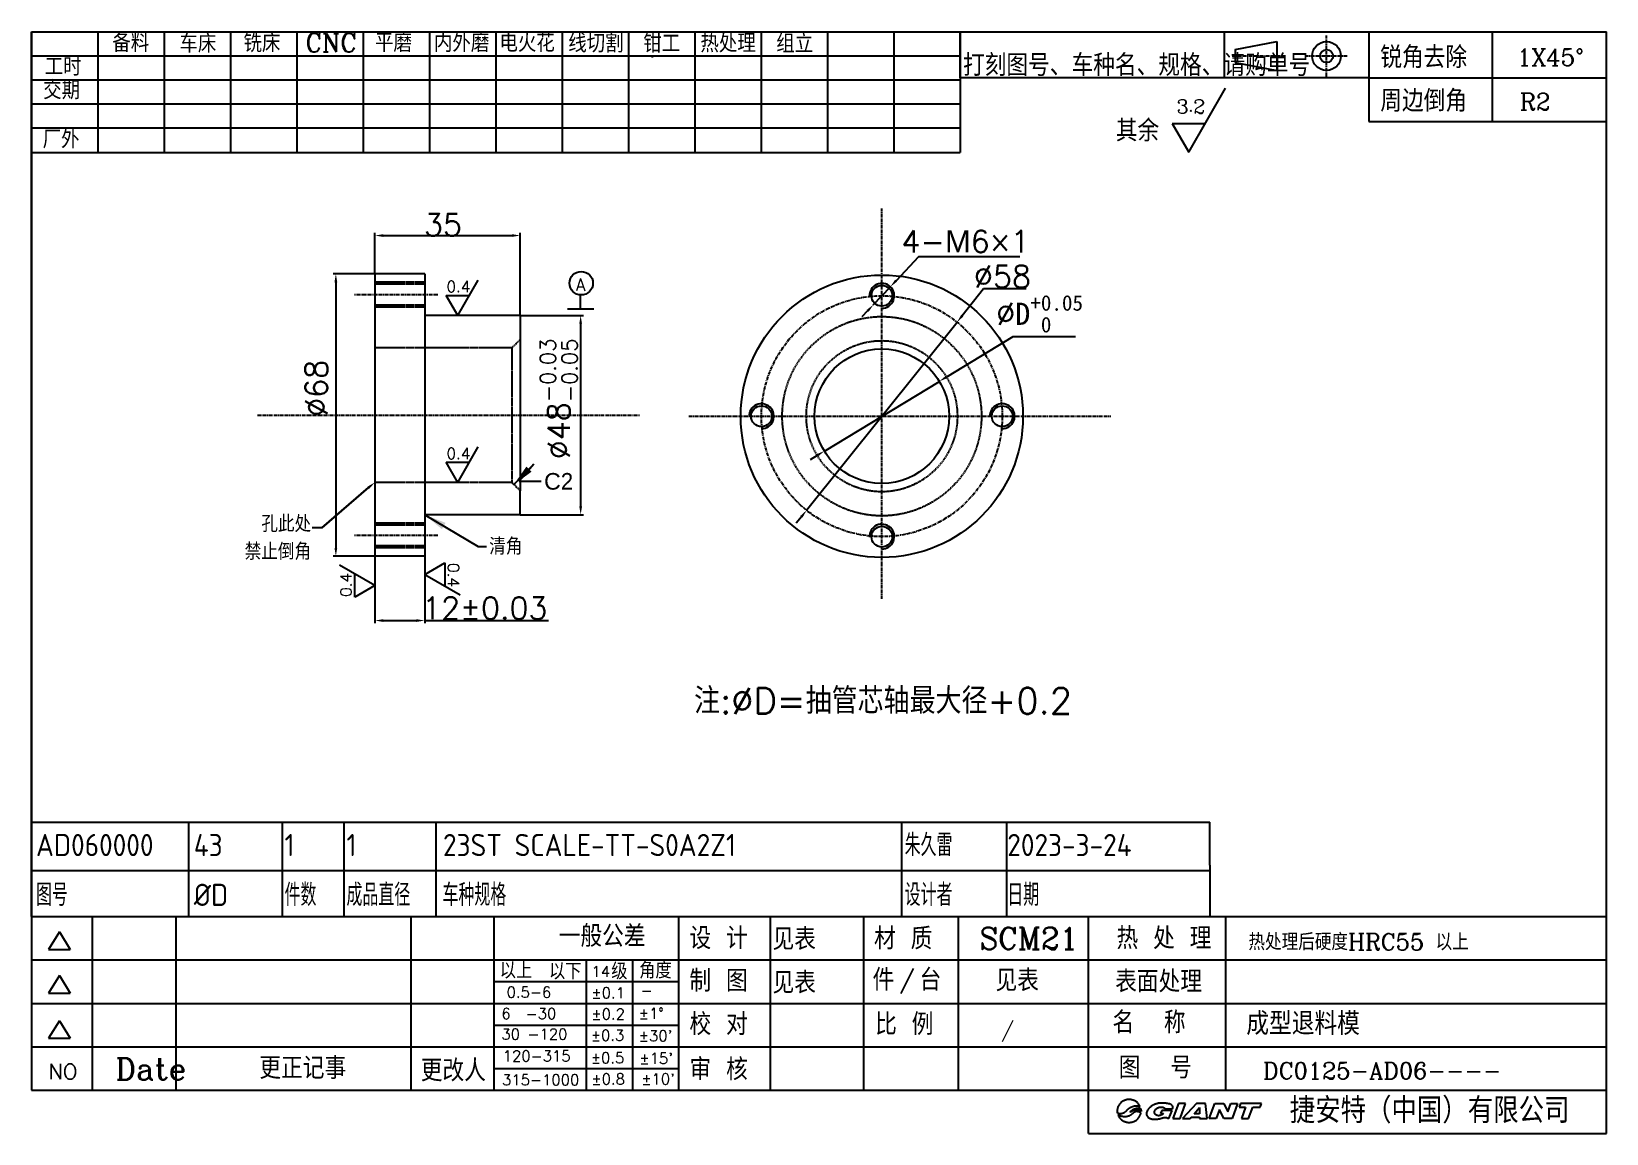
# Model space of a CAD drawing. Extents: x 10342 to 10912, y 1891 to 2289.
import ezdxf
from ezdxf.enums import TextEntityAlignment as Align

# ---------------------------------------------------------------- set-up
doc = ezdxf.new("R2010")
doc.units = 0
doc.header["$MEASUREMENT"] = 0
doc.linetypes.add('CENTER', pattern=[2, 1.25, -0.25, 0.25, -0.25])
doc.linetypes.add('HIDDEN', pattern=[0.375, 0.25, -0.125])
doc.layers.get('0').update_dxf_attribs({"linetype": 'CONTINUOUS'})
for name, color, linetype in [('CEN', 1, 'CENTER'), ('CON', 7, 'CONTINUOUS'), ('DIM', 7, 'CONTINUOUS'), ('F', 7, 'CONTINUOUS'), ('TXT', 7, 'CONTINUOUS'), ('虚线', 7, 'HIDDEN')]:
    doc.layers.add(name, color=color, linetype=linetype)
doc.styles.add('ACISOTS', font='isocp.shx', dxfattribs={"height": 8, "bigfont": 'gbcbig.shx'})
doc.styles.add('H', font='complex.shx', dxfattribs={"bigfont": 'hzfs.shx'})
doc.styles.add('HZ', font='complex.shx', dxfattribs={"bigfont": 'HZFS.SHX'})
doc.styles.get("Standard").update_dxf_attribs({"font": 'txt.shx', "bigfont": 'hzfs.shx'})
doc.styles.add('USER1', font='simplex.shx', dxfattribs={"bigfont": 'hzfs.shx'})
doc.dimstyles.get("Standard").update_dxf_attribs({"dimtxt": 8, "dimasz": 8, "dimexe": 1, "dimexo": 0, "dimgap": 2, "dimtad": 1, "dimdec": 3, "dimrnd": 0.01, "dimdsep": 46, "dimtxsty": 'STANDARD', "dimcen": 0.09, "dimazin": 2, "dimtfac": 1, "dimtdec": 3, "dimtmove": 0, "dimatfit": 3, "dimfxl": 1, "dimtolj": 1, "dimarcsym": 0})

# ---------------------------------------------------------------- blocks, each defined once
blk = doc.blocks.new('GIANT')
for p, q in [((231.51, 30.36), (231.43, 30.28)), ((231.59, 30.43), (231.51, 30.36)), ((231.68, 30.5), (231.59, 30.43)), ((231.77, 30.56), (231.68, 30.5)), ((231.87, 30.62), (231.77, 30.56)), ((231.97, 30.68), (231.87, 30.62)), ((232.07, 30.73), (231.97, 30.68)), ((232.17, 30.77), (232.07, 30.73)), ((232.27, 30.81), (232.17, 30.77)), ((232.38, 30.85), (232.27, 30.81)), ((232.49, 30.88), (232.38, 30.85)), ((232.6, 30.91), (232.49, 30.88)), ((232.72, 30.93), (232.6, 30.91)), ((232.83, 30.94), (232.72, 30.93)), ((232.95, 30.95), (232.83, 30.94)), ((233.07, 30.96), (232.95, 30.95)), ((233.18, 30.95), (233.07, 30.96)), ((233.3, 30.95), (233.18, 30.95)), ((233.42, 30.93), (233.3, 30.95)), ((233.53, 30.91), (233.42, 30.93)), ((233.65, 30.89), (233.53, 30.91)), ((233.76, 30.86), (233.65, 30.89)), ((233.87, 30.82), (233.76, 30.86)), ((233.98, 30.78), (233.87, 30.82)), ((234.09, 30.74), (233.98, 30.78)), ((234.19, 30.68), (234.09, 30.74)), ((234.29, 30.63), (234.19, 30.68)), ((234.39, 30.57), (234.29, 30.63)), ((234.49, 30.5), (234.39, 30.57)), ((234.58, 30.43), (234.49, 30.5)), ((234.67, 30.35), (234.58, 30.43)), ((234.75, 30.27), (234.67, 30.35)), ((230.79, 28.9), (230.78, 28.78)), ((230.78, 28.78), (230.78, 28.67)), ((230.78, 28.67), (230.79, 28.56)), ((230.8, 29.01), (230.79, 28.9)), ((230.79, 28.56), (230.8, 28.45)), ((230.82, 29.12), (230.8, 29.01)), ((230.8, 28.45), (230.82, 28.34)), ((230.84, 29.23), (230.82, 29.12)), ((230.82, 28.34), (230.9, 28.32)), ((230.87, 29.33), (230.84, 29.23)), ((230.9, 29.44), (230.87, 29.33)), ((230.94, 29.55), (230.9, 29.44)), ((230.9, 28.32), (230.98, 28.31)), ((231.01, 27.94), (230.93, 27.97)), ((230.93, 27.97), (230.97, 27.88)), ((230.98, 29.65), (230.94, 29.55)), ((230.97, 27.88), (231.01, 27.79)), ((231.03, 29.75), (230.98, 29.65)), ((230.98, 28.31), (231.07, 28.3)), ((231.08, 27.91), (231.01, 27.94)), ((231.01, 27.79), (231.06, 27.7)), ((231.09, 29.84), (231.03, 29.75)), ((231.06, 27.7), (231.11, 27.61)), ((231.07, 28.3), (231.15, 28.29)), ((231.15, 27.88), (231.08, 27.91)), ((231.15, 29.94), (231.09, 29.84)), ((231.11, 27.61), (231.17, 27.53)), ((231.21, 30.03), (231.15, 29.94)), ((231.15, 28.29), (231.23, 28.28)), ((231.23, 27.85), (231.15, 27.88)), ((231.17, 27.53), (231.23, 27.45)), ((231.28, 30.12), (231.21, 30.03)), ((231.23, 28.28), (231.31, 28.28)), ((231.3, 27.81), (231.23, 27.85)), ((231.23, 27.45), (231.29, 27.37)), ((231.35, 30.2), (231.28, 30.12)), ((231.29, 27.37), (231.36, 27.29)), ((231.38, 27.79), (231.3, 27.81)), ((231.31, 28.28), (231.39, 28.28)), ((231.43, 30.28), (231.35, 30.2)), ((231.46, 27.76), (231.38, 27.79)), ((231.39, 28.28), (231.48, 28.28)), ((231.53, 27.73), (231.46, 27.76)), ((231.48, 28.28), (231.56, 28.28)), ((231.61, 27.71), (231.53, 27.73)), ((231.56, 28.28), (231.64, 28.29)), ((231.69, 27.69), (231.61, 27.71)), ((231.64, 28.29), (231.72, 28.31)), ((231.77, 27.67), (231.69, 27.69)), ((231.72, 28.31), (231.8, 28.32)), ((231.85, 27.66), (231.77, 27.67)), ((231.8, 28.32), (231.88, 28.35)), ((231.93, 27.65), (231.85, 27.66)), ((231.88, 28.35), (231.96, 28.37)), ((232.01, 27.64), (231.93, 27.65)), ((231.96, 28.37), (232.03, 28.41)), ((232.09, 27.63), (232.01, 27.64)), ((232.03, 28.41), (232.11, 28.44)), ((232.18, 27.63), (232.09, 27.63)), ((232.11, 28.44), (232.18, 28.49)), ((232.18, 28.49), (232.25, 28.53)), ((232.26, 27.62), (232.18, 27.63)), ((232.25, 28.53), (232.31, 28.58)), ((232.34, 27.62), (232.26, 27.62)), ((232.31, 28.58), (232.37, 28.63)), ((232.42, 27.63), (232.34, 27.62)), ((232.37, 28.63), (232.44, 28.69)), ((232.5, 27.64), (232.42, 27.63)), ((232.44, 28.69), (232.5, 28.74)), ((232.5, 28.74), (232.56, 28.8)), ((232.58, 27.64), (232.5, 27.64)), ((232.56, 28.8), (232.62, 28.86)), ((232.66, 27.66), (232.58, 27.64)), ((232.62, 28.86), (232.68, 28.91)), ((232.74, 27.67), (232.66, 27.66)), ((232.68, 28.91), (232.74, 28.97)), ((232.74, 28.97), (232.8, 29.03)), ((232.82, 27.69), (232.74, 27.67)), ((232.8, 29.03), (232.86, 29.08)), ((232.9, 27.72), (232.82, 27.69)), ((232.86, 29.08), (232.92, 29.13)), ((232.98, 27.74), (232.9, 27.72)), ((232.92, 29.13), (232.98, 29.19)), ((232.98, 29.19), (233.05, 29.24)), ((233.05, 27.77), (232.98, 27.74)), ((233.05, 29.24), (233.11, 29.29)), ((233.13, 27.8), (233.05, 27.77)), ((233.11, 29.29), (233.18, 29.33)), ((233.2, 27.84), (233.13, 27.8)), ((233.18, 29.33), (233.25, 29.38)), ((233.27, 27.88), (233.2, 27.84)), ((233.25, 29.38), (233.32, 29.42)), ((233.34, 27.92), (233.27, 27.88)), ((233.28, 28.48), (233.35, 28.58)), ((233.38, 28.54), (233.28, 28.48)), ((233.32, 29.42), (233.39, 29.46)), ((233.41, 27.97), (233.34, 27.92)), ((233.35, 28.58), (233.43, 28.68)), ((233.48, 28.6), (233.38, 28.54)), ((233.39, 29.46), (233.46, 29.5)), ((233.47, 28.01), (233.41, 27.97)), ((233.43, 28.68), (233.51, 28.77)), ((233.46, 29.5), (233.54, 29.54)), ((233.54, 28.06), (233.47, 28.01)), ((233.59, 28.66), (233.48, 28.6)), ((233.51, 28.77), (233.61, 28.86)), ((233.54, 29.54), (233.61, 29.57)), ((233.6, 28.12), (233.54, 28.06)), ((233.69, 28.72), (233.59, 28.66)), ((233.66, 28.17), (233.6, 28.12)), ((233.61, 29.57), (233.69, 29.6)), ((233.61, 28.86), (233.7, 28.93)), ((233.72, 28.22), (233.66, 28.17)), ((233.69, 29.6), (233.77, 29.63)), ((233.8, 28.77), (233.69, 28.72)), ((233.7, 28.93), (233.8, 29.01)), ((233.78, 28.28), (233.72, 28.22)), ((233.77, 29.63), (233.84, 29.66)), ((233.85, 28.33), (233.78, 28.28)), ((233.8, 29.01), (233.91, 29.07)), ((233.91, 28.82), (233.8, 28.77)), ((233.84, 29.66), (233.92, 29.68)), ((233.91, 28.38), (233.85, 28.33)), ((233.91, 29.07), (234.02, 29.13)), ((234.02, 28.86), (233.91, 28.82)), ((233.97, 28.43), (233.91, 28.38)), ((233.92, 29.68), (234, 29.7)), ((234.04, 28.48), (233.97, 28.43)), ((234, 29.7), (234.08, 29.72)), ((234.02, 29.13), (234.13, 29.18)), ((234.13, 28.9), (234.02, 28.86)), ((234.11, 28.52), (234.04, 28.48)), ((234.08, 29.72), (234.16, 29.73)), ((234.18, 28.56), (234.11, 28.52)), ((234.13, 29.18), (234.25, 29.22)), ((234.25, 28.92), (234.13, 28.9)), ((234.16, 29.73), (234.25, 29.74)), ((234.26, 28.58), (234.18, 28.56)), ((234.25, 29.74), (234.33, 29.75)), ((234.25, 29.22), (234.37, 29.25)), ((234.37, 28.94), (234.25, 28.92)), ((234.34, 28.61), (234.26, 28.58)), ((234.33, 29.75), (234.41, 29.75)), ((234.42, 28.62), (234.34, 28.61)), ((234.37, 29.25), (234.49, 29.28)), ((234.49, 28.95), (234.37, 28.94)), ((234.41, 29.75), (234.49, 29.75)), ((234.5, 28.62), (234.42, 28.62)), ((234.49, 29.75), (234.58, 29.75)), ((234.49, 29.28), (234.62, 29.3)), ((234.61, 28.94), (234.49, 28.95)), ((234.58, 28.62), (234.5, 28.62)), ((234.58, 29.75), (234.66, 29.74)), ((234.66, 28.62), (234.58, 28.62)), ((234.72, 28.93), (234.61, 28.94)), ((234.62, 29.3), (234.74, 29.31)), ((234.66, 29.74), (234.74, 29.73)), ((234.74, 28.61), (234.66, 28.62)), ((234.84, 28.91), (234.72, 28.93)), ((234.74, 29.73), (234.82, 29.72)), ((234.74, 29.31), (234.86, 29.31)), ((234.82, 28.59), (234.74, 28.61)), ((234.83, 30.18), (234.75, 30.27)), ((234.78, 27.26), (234.85, 27.33)), ((234.82, 29.72), (234.9, 29.7)), ((234.9, 28.57), (234.82, 28.59)), ((234.91, 30.1), (234.83, 30.18)), ((234.96, 28.88), (234.84, 28.91)), ((234.85, 27.33), (234.91, 27.41)), ((234.86, 29.31), (234.99, 29.3)), ((234.9, 29.7), (234.98, 29.68)), ((234.98, 28.55), (234.9, 28.57)), ((234.98, 30), (234.91, 30.1)), ((234.91, 27.41), (234.97, 27.49)), ((235.07, 28.84), (234.96, 28.88)), ((234.97, 27.49), (235.03, 27.57)), ((235.05, 29.91), (234.98, 30)), ((234.98, 29.68), (235.06, 29.65)), ((235.06, 28.53), (234.98, 28.55)), ((234.99, 29.3), (235.11, 29.28)), ((235.03, 27.57), (235.08, 27.66)), ((235.11, 29.81), (235.05, 29.91)), ((235.06, 29.65), (235.13, 29.63)), ((235.13, 28.5), (235.06, 28.53)), ((235.18, 28.8), (235.07, 28.84)), ((235.08, 27.66), (235.13, 27.74)), ((235.16, 29.7), (235.11, 29.81)), ((235.11, 29.28), (235.23, 29.24)), ((235.13, 29.63), (235.21, 29.6)), ((235.21, 28.47), (235.13, 28.5)), ((235.13, 27.74), (235.18, 27.83)), ((235.21, 29.6), (235.16, 29.7)), ((235.29, 28.74), (235.18, 28.8)), ((235.18, 27.83), (235.22, 27.93)), ((235.28, 28.44), (235.21, 28.47)), ((235.22, 27.93), (235.26, 28.02)), ((235.23, 29.24), (235.34, 29.19)), ((235.26, 28.02), (235.29, 28.12)), ((235.36, 28.41), (235.28, 28.44)), ((235.39, 28.67), (235.29, 28.74)), ((235.29, 28.12), (235.32, 28.21)), ((235.32, 28.21), (235.34, 28.31)), ((235.34, 29.19), (235.36, 29.09)), ((235.34, 28.31), (235.36, 28.41)), ((235.36, 29.09), (235.37, 28.98)), ((235.37, 28.98), (235.38, 28.88)), ((235.38, 28.88), (235.39, 28.78)), ((235.39, 28.78), (235.39, 28.67)), ((236.46, 28.45), (236.44, 28.33)), ((236.44, 28.33), (236.44, 28.22)), ((236.44, 28.22), (236.44, 28.1)), ((236.44, 28.1), (236.46, 27.98)), ((236.5, 28.56), (236.46, 28.45)), ((236.46, 27.98), (236.5, 27.87)), ((236.54, 28.67), (236.5, 28.56)), ((236.5, 27.87), (236.56, 27.77)), ((236.59, 28.78), (236.54, 28.67)), ((236.56, 27.77), (236.62, 27.67)), ((236.64, 28.88), (236.59, 28.78)), ((236.62, 27.67), (236.7, 27.58)), ((236.7, 28.98), (236.64, 28.88)), ((236.77, 29.08), (236.7, 28.98)), ((236.7, 27.58), (236.79, 27.51)), ((236.85, 29.17), (236.77, 29.08)), ((236.79, 27.51), (236.89, 27.44)), ((236.92, 29.26), (236.85, 29.17)), ((236.89, 27.44), (236.99, 27.38)), ((237, 29.34), (236.92, 29.26)), ((236.99, 27.38), (237.09, 27.33)), ((237.09, 29.42), (237, 29.34)), ((237.18, 29.5), (237.09, 29.42)), ((237.09, 27.33), (237.2, 27.29)), ((237.27, 29.58), (237.18, 29.5)), ((237.36, 29.65), (237.27, 29.58)), ((237.46, 29.71), (237.36, 29.65)), ((237.56, 29.78), (237.46, 29.71)), ((237.66, 29.84), (237.56, 29.78)), ((237.76, 29.89), (237.66, 29.84)), ((237.87, 29.95), (237.76, 29.89)), ((237.97, 30), (237.87, 29.95)), ((238.08, 30.04), (237.97, 30)), ((237.99, 28.53), (238, 28.65)), ((238, 28.41), (237.99, 28.53)), ((238, 28.65), (238.04, 28.77)), ((238.03, 28.29), (238, 28.41)), ((238.08, 28.17), (238.03, 28.29)), ((238.04, 28.77), (238.09, 28.89)), ((238.19, 30.08), (238.08, 30.04)), ((238.16, 28.07), (238.08, 28.17)), ((238.09, 28.89), (238.15, 28.99)), ((238.15, 28.99), (238.23, 29.09)), ((238.25, 27.99), (238.16, 28.07)), ((238.3, 30.12), (238.19, 30.08)), ((238.23, 29.09), (238.32, 29.17)), ((238.35, 27.92), (238.25, 27.99)), ((238.42, 30.15), (238.3, 30.12)), ((238.32, 29.17), (238.42, 29.25)), ((238.47, 27.88), (238.35, 27.92)), ((238.53, 30.18), (238.42, 30.15)), ((238.42, 29.25), (238.52, 29.32)), ((238.59, 27.85), (238.47, 27.88)), ((238.52, 29.32), (238.64, 29.37)), ((238.65, 30.2), (238.53, 30.18)), ((238.71, 27.83), (238.59, 27.85)), ((238.64, 29.37), (238.75, 29.42)), ((238.76, 30.22), (238.65, 30.2)), ((238.84, 27.84), (238.71, 27.83)), ((238.75, 29.42), (238.87, 29.46)), ((238.88, 30.24), (238.76, 30.22)), ((238.96, 27.86), (238.84, 27.84)), ((238.87, 29.46), (238.99, 29.48)), ((238.99, 30.25), (238.88, 30.24)), ((239.08, 27.89), (238.96, 27.86)), ((239.11, 30.26), (238.99, 30.25)), ((238.99, 29.48), (239.11, 29.5)), ((239.06, 27.28), (239.17, 27.31)), ((239.2, 27.93), (239.08, 27.89)), ((239.23, 30.27), (239.11, 30.26)), ((239.11, 29.5), (239.24, 29.51)), ((239.4, 28.87), (239.12, 28.24)), ((239.12, 28.24), (239.73, 28.24)), ((239.17, 27.31), (239.29, 27.34)), ((239.31, 27.97), (239.2, 27.93)), ((239.35, 30.27), (239.23, 30.27)), ((239.24, 29.51), (239.36, 29.51)), ((239.29, 27.34), (239.4, 27.37)), ((239.42, 28.03), (239.31, 27.97)), ((239.46, 30.27), (239.35, 30.27)), ((239.36, 29.51), (239.49, 29.49)), ((241.41, 28.87), (239.4, 28.87)), ((239.4, 27.37), (239.51, 27.4)), ((239.53, 28.1), (239.42, 28.03)), ((239.58, 30.27), (239.46, 30.27)), ((239.49, 29.49), (239.61, 29.46)), ((239.51, 27.4), (239.63, 27.44)), ((239.63, 28.17), (239.53, 28.1)), ((239.7, 30.26), (239.58, 30.27)), ((239.61, 29.46), (239.72, 29.42)), ((239.73, 28.24), (239.63, 28.17)), ((239.63, 27.44), (239.74, 27.47)), ((239.82, 30.25), (239.7, 30.26)), ((239.72, 29.42), (239.83, 29.36)), ((239.74, 27.47), (239.85, 27.49)), ((239.93, 30.25), (239.82, 30.25)), ((239.83, 29.36), (239.92, 29.27)), ((239.85, 27.49), (239.97, 27.51)), ((239.92, 29.27), (239.97, 29.16)), ((240.05, 30.23), (239.93, 30.25)), ((239.97, 29.16), (241.47, 29.16)), ((239.97, 27.51), (240.09, 27.51)), ((240.17, 30.22), (240.05, 30.23)), ((240.09, 27.51), (240.2, 27.5)), ((240.28, 30.21), (240.17, 30.22)), ((240.2, 27.5), (240.32, 27.47)), ((240.4, 30.19), (240.28, 30.21)), ((240.32, 27.47), (240.43, 27.44)), ((240.52, 30.17), (240.4, 30.19)), ((240.43, 27.44), (240.54, 27.39)), ((240.63, 30.15), (240.52, 30.17)), ((240.54, 27.39), (240.64, 27.34)), ((240.75, 30.13), (240.63, 30.15)), ((240.64, 27.34), (240.75, 27.29)), ((240.86, 30.1), (240.75, 30.13)), ((240.75, 27.29), (241.41, 28.87)), ((240.97, 30.06), (240.86, 30.1)), ((241.08, 30.02), (240.97, 30.06)), ((241.19, 29.97), (241.08, 30.02)), ((241.28, 29.9), (241.19, 29.97)), ((241.37, 29.82), (241.28, 29.9)), ((241.44, 29.73), (241.37, 29.82)), ((241.49, 29.62), (241.44, 29.73)), ((241.47, 29.16), (241.5, 29.27)), ((241.51, 29.51), (241.49, 29.62)), ((241.5, 29.27), (241.51, 29.39)), ((241.51, 29.39), (241.51, 29.51)), ((242.59, 30.21), (241.52, 27.29)), ((243.97, 30.21), (242.59, 30.21)), ((242.89, 27.29), (243.97, 30.21)), ((246.06, 30.21), (243.34, 27.29)), ((244.83, 27.29), (245.04, 27.54)), ((245.04, 27.54), (246.64, 27.54)), ((245.61, 28.21), (246.64, 29.42)), ((246.64, 28.21), (245.61, 28.21)), ((247.83, 30.21), (246.06, 30.21)), ((246.64, 29.42), (246.64, 28.21)), ((246.64, 27.54), (246.64, 27.29)), ((248.13, 27.29), (247.83, 30.21)), ((248.52, 27.29), (249.6, 30.21)), ((249.6, 30.21), (251.31, 30.21)), ((250.49, 29.01), (249.85, 27.29)), ((251.35, 27.29), (250.49, 29.01)), ((251.31, 30.21), (252.1, 28.61)), ((252.1, 28.61), (252.7, 30.21)), ((252.7, 30.21), (253.99, 30.21)), ((253.99, 30.21), (252.92, 27.29)), ((254.56, 30.21), (254.3, 29.5)), ((254.3, 29.5), (255.52, 29.5)), ((258.57, 30.21), (254.56, 30.21)), ((255.52, 29.5), (254.71, 27.29)), ((256.09, 27.29), (256.91, 29.5)), ((256.91, 29.5), (258.31, 29.5)), ((258.31, 29.5), (258.57, 30.21)), ((231.36, 27.29), (231.43, 27.22)), ((231.43, 27.22), (231.5, 27.15)), ((231.5, 27.15), (231.57, 27.09)), ((231.57, 27.09), (231.65, 27.02)), ((231.65, 27.02), (231.73, 26.96)), ((231.73, 26.96), (231.82, 26.91)), ((231.82, 26.91), (231.9, 26.86)), ((231.9, 26.86), (231.99, 26.81)), ((231.99, 26.81), (232.08, 26.76)), ((232.08, 26.76), (232.18, 26.72)), ((232.18, 26.72), (232.27, 26.69)), ((232.27, 26.69), (232.37, 26.65)), ((232.37, 26.65), (232.46, 26.63)), ((232.46, 26.63), (232.56, 26.6)), ((232.56, 26.6), (232.66, 26.58)), ((232.66, 26.58), (232.76, 26.57)), ((232.76, 26.57), (232.86, 26.55)), ((232.86, 26.55), (232.96, 26.55)), ((232.96, 26.55), (233.06, 26.54)), ((233.06, 26.54), (233.16, 26.54)), ((233.16, 26.54), (233.26, 26.55)), ((233.26, 26.55), (233.36, 26.56)), ((233.36, 26.56), (233.46, 26.57)), ((233.46, 26.57), (233.56, 26.59)), ((233.56, 26.59), (233.66, 26.61)), ((233.66, 26.61), (233.76, 26.64)), ((233.76, 26.64), (233.85, 26.67)), ((233.85, 26.67), (233.95, 26.7)), ((233.95, 26.7), (234.04, 26.74)), ((234.04, 26.74), (234.13, 26.78)), ((234.13, 26.78), (234.22, 26.83)), ((234.22, 26.83), (234.31, 26.88)), ((234.31, 26.88), (234.39, 26.93)), ((234.39, 26.93), (234.48, 26.99)), ((234.48, 26.99), (234.56, 27.05)), ((234.56, 27.05), (234.63, 27.12)), ((234.63, 27.12), (234.71, 27.19)), ((234.71, 27.19), (234.78, 27.26)), ((237.2, 27.29), (237.32, 27.25)), ((237.32, 27.25), (237.43, 27.22)), ((237.43, 27.22), (237.54, 27.2)), ((237.54, 27.2), (237.66, 27.18)), ((237.66, 27.18), (237.78, 27.17)), ((237.78, 27.17), (237.89, 27.16)), ((237.89, 27.16), (238.01, 27.16)), ((238.01, 27.16), (238.13, 27.16)), ((238.13, 27.16), (238.25, 27.16)), ((238.25, 27.16), (238.36, 27.17)), ((238.36, 27.17), (238.48, 27.18)), ((238.48, 27.18), (238.6, 27.2)), ((238.6, 27.2), (238.71, 27.21)), ((238.71, 27.21), (238.83, 27.23)), ((238.83, 27.23), (238.94, 27.26)), ((238.94, 27.26), (239.06, 27.28)), ((241.52, 27.29), (242.89, 27.29)), ((243.34, 27.29), (244.83, 27.29)), ((246.64, 27.29), (248.13, 27.29)), ((249.85, 27.29), (248.52, 27.29)), ((252.92, 27.29), (251.35, 27.29)), ((254.71, 27.29), (256.09, 27.29))]:
    blk.add_line(p, q)

msp = doc.modelspace()

# ---------------------------------------------------------------- linework, layer by layer
for p, q in [((10678.02, 2272), (10678.02, 2288.66)), ((10342.42, 2003.17), (10684.95, 2003.17)), ((10684.95, 2003.17), (10768.28, 2003.17)), ((10768.28, 1987.59), (10768.28, 2003.17)), ((10768.28, 1987.59), (10768.28, 1969.06)), ((10768.28, 1985.61), (10342.42, 1985.61))]:
    msp.add_line(p, q)
at = {"layer": 'CEN'}
for p, q in [((10810.44, 2272.43), (10810.44, 2287.32)), ((10795.57, 2279.88), (10776.29, 2279.88)), ((10817.89, 2279.88), (10802.99, 2279.88))]:
    msp.add_line(p, q, dxfattribs=at)
at = {"layer": 'CEN', "color": 7}
for p, q in [((10649.73, 2083.76), (10649.73, 2224.79)), ((10489.21, 2193.68), (10459.14, 2193.68)), ((10424.06, 2150.18), (10562.15, 2150.18)), ((10580.02, 2149.78), (10732.51, 2149.78)), ((10489.21, 2106.68), (10459.14, 2106.68))]:
    msp.add_line(p, q, dxfattribs=at)
msp.add_circle((10649.73, 2149.78), 43.5, dxfattribs=at)
at = {"layer": 'CON', "color": 2}
for p, q in [((10911.61, 1906.31), (10911.61, 2288.66)), ((10342.42, 1906.31), (10576.34, 1906.31)), ((10576.34, 1906.31), (10911.61, 1906.31))]:
    msp.add_line(p, q, dxfattribs=at)
at = {"layer": 'CON', "color": 7}
for p, q in [((10466.52, 2201.18), (10466.52, 2099.18)), ((10484.52, 2201.18), (10466.52, 2201.18)), ((10484.52, 2201.18), (10484.52, 2099.18)), ((10519.02, 2186.18), (10484.52, 2186.18)), ((10519.02, 2186.18), (10519.02, 2177.48)), ((10536.12, 2188.6), (10545.6, 2188.6)), ((10519.02, 2177.48), (10519.02, 2122.88)), ((10519.02, 2114.18), (10519.02, 2122.88)), ((10519.02, 2114.18), (10484.52, 2114.18)), ((10484.52, 2099.18), (10466.52, 2099.18))]:
    msp.add_line(p, q, dxfattribs=at)
at = {"layer": 'CON', "color": 2}
for points in [[(10342.42, 2288.66), (10911.61, 2288.66)], [(10342.42, 2288.66), (10342.42, 1906.31)], [(10342.42, 1969.06), (10342.42, 2288.66)]]:
    msp.add_lwpolyline(points, dxfattribs=at)
at = {"layer": 'CON', "color": 7}
for centre, radius in [((10649.73, 2149.78), 51), ((10649.73, 2193.28), 3.75), ((10649.73, 2149.78), 24.3), ((10606.23, 2149.78), 3.75), ((10693.23, 2149.78), 3.75), ((10649.73, 2106.28), 3.75)]:
    msp.add_circle(centre, radius, dxfattribs=at)
at = {"layer": 'DIM'}
for p, q in [((10366.39, 2288.66), (10366.39, 2245.03)), ((10390.36, 2288.66), (10390.36, 2245.03)), ((10390.36, 2288.66), (10390.36, 2245.03)), ((10414.33, 2288.66), (10414.33, 2245.03)), ((10438.31, 2288.66), (10438.31, 2245.03)), ((10462.28, 2288.66), (10462.28, 2245.03)), ((10462.28, 2288.66), (10462.28, 2245.03)), ((10486.25, 2288.66), (10486.25, 2245.03)), ((10510.22, 2288.66), (10510.22, 2245.03)), ((10534.19, 2288.66), (10534.19, 2245.03)), ((10558.17, 2288.66), (10558.17, 2245.03)), ((10582.14, 2288.66), (10582.14, 2245.03)), ((10606.11, 2288.66), (10606.11, 2245.03)), ((10630.08, 2288.66), (10630.08, 2245.03)), ((10654.05, 2288.66), (10654.05, 2245.03)), ((10678.02, 2288.66), (10678.02, 2245.03)), ((10773.43, 2288.66), (10773.43, 2272)), ((10825.75, 2288.66), (10825.75, 2272)), ((10870.44, 2272), (10870.44, 2288.66)), ((10777.38, 2282.23), (10792.43, 2285.08)), ((10792.43, 2285.08), (10792.43, 2274.68)), ((10342.42, 2280), (10678.02, 2280)), ((10777.38, 2282.23), (10777.38, 2277.52)), ((10777.38, 2277.52), (10792.43, 2274.68)), ((10342.42, 2271.33), (10678.02, 2271.33)), ((10773.43, 2272), (10678.02, 2272)), ((10825.75, 2272), (10773.43, 2272)), ((10825.75, 2272.92), (10825.75, 2256.26)), ((10825.75, 2272), (10911.61, 2272)), ((10870.44, 2256.26), (10870.44, 2272.92)), ((10760.64, 2245.18), (10773.97, 2268.27)), ((10342.42, 2262.67), (10678.02, 2262.67)), ((10754.64, 2255.56), (10760.64, 2245.18)), ((10754.64, 2255.56), (10766.63, 2255.56)), ((10825.75, 2257.19), (10825.75, 2256.26)), ((10825.75, 2256.26), (10911.61, 2256.26)), ((10825.75, 2256.26), (10911.61, 2256.26)), ((10870.44, 2256.26), (10870.44, 2257.19)), ((10342.42, 2254), (10678.02, 2254)), ((10342.42, 2245.03), (10678.02, 2245.03)), ((10342.42, 1969.06), (10512.31, 1969.06)), ((10364.47, 1906.31), (10364.47, 1969.06)), ((10394.66, 1906.31), (10394.66, 1969.06)), ((10479.65, 1906.31), (10479.65, 1969.06)), ((10509.68, 1906.31), (10509.68, 1969.06)), ((10512.31, 1969.06), (10911.61, 1969.06)), ((10576.34, 1906.31), (10576.34, 1969.06)), ((10609.51, 1906.31), (10609.51, 1969.06)), ((10643.17, 1906.31), (10643.17, 1969.06)), ((10677.47, 1906.31), (10677.47, 1969.06)), ((10774.1, 1906.31), (10774.1, 1969.06)), ((10352.5, 1963.51), (10348.56, 1957.16)), ((10352.5, 1963.51), (10356.44, 1957.16)), ((10342.42, 1953.37), (10911.61, 1953.37)), ((10348.56, 1957.16), (10356.44, 1957.16)), ((10543.01, 1906.31), (10543.01, 1953.37)), ((10559.68, 1906.31), (10559.68, 1953.37)), ((10352.5, 1947.77), (10348.56, 1941.42)), ((10352.5, 1947.77), (10356.44, 1941.42)), ((10348.56, 1941.42), (10356.44, 1941.42)), ((10509.68, 1945.53), (10576.34, 1945.53)), ((10342.42, 1937.69), (10911.61, 1937.69)), ((10352.5, 1931.43), (10348.56, 1925.07)), ((10352.5, 1931.43), (10356.44, 1925.07)), ((10509.68, 1929.84), (10576.34, 1929.84)), ((10348.56, 1925.07), (10356.44, 1925.07)), ((10342.42, 1922), (10911.61, 1922)), ((10509.68, 1914.16), (10576.34, 1914.16)), ((10911.61, 1890.68), (10911.61, 1906.31)), ((10724.46, 1890.68), (10911.61, 1890.68))]:
    msp.add_line(p, q, dxfattribs=at)
at = {"layer": 'DIM', "color": 7}
for p, q in [((10466.52, 2201.18), (10466.52, 2216.04)), ((10469.52, 2215.04), (10516.02, 2215.04)), ((10519.02, 2186.18), (10519.02, 2216.04)), ((10662.98, 2207.35), (10654.87, 2198.74)), ((10699.63, 2207.35), (10662.98, 2207.35)), ((10466.52, 2201.18), (10451.41, 2201.18)), ((10452.41, 2198.18), (10452.41, 2102.18)), ((10496.49, 2186.18), (10503.88, 2198.97)), ((10496.49, 2186.18), (10492.31, 2193.44)), ((10492.31, 2193.44), (10500.68, 2193.44)), ((10540.86, 2188.6), (10540.86, 2193.58)), ((10646.64, 2190.01), (10652.81, 2196.56)), ((10686.51, 2195.77), (10678.78, 2186.09)), ((10701.9, 2195.77), (10686.51, 2195.77)), ((10519.02, 2186.18), (10541.88, 2186.18)), ((10644.59, 2187.82), (10642.53, 2185.64)), ((10540.88, 2183.18), (10540.88, 2117.18)), ((10622.55, 2115.82), (10676.9, 2183.75)), ((10697.1, 2178.51), (10673.07, 2163.94)), ((10719.68, 2178.51), (10697.1, 2178.51)), ((10628.95, 2137.18), (10670.51, 2162.38)), ((10496.49, 2125.88), (10503.88, 2138.67)), ((10626.38, 2135.63), (10623.82, 2134.07)), ((10492.31, 2133.14), (10500.68, 2133.14)), ((10496.49, 2125.88), (10492.31, 2133.14)), ((10519.02, 2114.18), (10541.88, 2114.18)), ((10620.68, 2113.47), (10618.81, 2111.13)), ((10447.32, 2109.45), (10443.85, 2109.45)), ((10466.52, 2099.18), (10451.41, 2099.18)), ((10466.52, 2088.63), (10453.72, 2096.02)), ((10466.52, 2099.18), (10466.52, 2074.97)), ((10484.52, 2099.18), (10484.52, 2074.97)), ((10484.52, 2092.63), (10491.77, 2096.82)), ((10491.77, 2096.82), (10491.77, 2088.44)), ((10459.26, 2084.44), (10459.26, 2092.82)), ((10484.52, 2092.63), (10497.31, 2085.24)), ((10466.52, 2088.63), (10459.26, 2084.44)), ((10469.52, 2075.97), (10481.52, 2075.97)), ((10484.52, 2075.97), (10529.27, 2075.97))]:
    msp.add_line(p, q, dxfattribs=at)
msp.add_lwpolyline([(10464.2, 2123.98), (10447.32, 2109.45), (10464.2, 2123.98), (10457.38, 2118.11)], dxfattribs=at)
at = {"layer": 'DIM'}
msp.add_lwpolyline([(10724.46, 1890.68), (10724.46, 1969.06)], dxfattribs=at)
for radius in [5.2, 2.35]:
    msp.add_circle((10810.44, 2279.88), radius, dxfattribs=at)
at = {"layer": 'DIM', "color": 7}
msp.add_circle((10541.09, 2197.83), 4.25, dxfattribs=at)
for centre in [(10649.73, 2193.28), (10606.23, 2149.78), (10693.23, 2149.78), (10649.73, 2106.28)]:
    msp.add_arc(centre, 4.5, 270, 182.9649, dxfattribs=at)
for points in [[(10469.52, 2215.54), (10469.52, 2214.54), (10466.52, 2215.04)], [(10516.02, 2215.54), (10516.02, 2214.54), (10519.02, 2215.04)], [(10451.91, 2198.18), (10452.91, 2198.18), (10452.41, 2201.18)], [(10654.51, 2199.09), (10655.24, 2198.4), (10652.81, 2196.56)], [(10540.38, 2183.18), (10541.38, 2183.18), (10540.88, 2186.18)], [(10644.22, 2188.17), (10644.95, 2187.48), (10646.64, 2190.01)], [(10678.39, 2186.41), (10679.17, 2185.78), (10676.9, 2183.75)], [(10672.81, 2164.36), (10673.33, 2163.51), (10670.51, 2162.38)], [(10626.12, 2136.06), (10626.64, 2135.2), (10628.95, 2137.18)], [(10463.88, 2124.36), (10466.52, 2125.88), (10464.52, 2123.59)], [(10540.38, 2117.18), (10541.38, 2117.18), (10540.88, 2114.18)], [(10620.29, 2113.78), (10621.07, 2113.16), (10622.55, 2115.82)], [(10451.91, 2102.18), (10452.91, 2102.18), (10452.41, 2099.18)], [(10469.52, 2076.47), (10469.52, 2075.47), (10466.52, 2075.97)], [(10481.52, 2076.47), (10481.52, 2075.47), (10484.52, 2075.97)]]:
    msp.add_solid(points, dxfattribs=at)
at = {"layer": 'F'}
for p, q in [((10566.78, 2280), (10566.78, 2279.41)), ((10342.42, 2233.06), (10342.42, 1969.06)), ((10342.42, 1969.06), (10617.54, 1969.06))]:
    msp.add_line(p, q, dxfattribs=at)
at = {"layer": 'TXT'}
for p, q in [((10399.18, 2003.17), (10399.18, 1969.06)), ((10432.96, 2003.17), (10432.96, 1969.06)), ((10455.32, 2003.17), (10455.32, 1969.06)), ((10488.53, 2003.17), (10488.53, 1969.06)), ((10656.78, 2003.17), (10656.78, 1969.06)), ((10694.78, 2003.17), (10694.78, 1969.06))]:
    msp.add_line(p, q, dxfattribs=at)
at = {"layer": '虚线', "color": 7}
for p, q in [((10484.52, 2198.18), (10466.52, 2198.18)), ((10484.52, 2197.43), (10466.52, 2197.43)), ((10484.52, 2189.93), (10466.52, 2189.93)), ((10484.52, 2189.18), (10466.52, 2189.18)), ((10516.02, 2174.48), (10466.52, 2174.48)), ((10516.02, 2174.48), (10519.02, 2177.48)), ((10516.02, 2174.48), (10516.02, 2125.88)), ((10516.02, 2125.88), (10466.52, 2125.88)), ((10516.02, 2125.88), (10519.02, 2122.88)), ((10484.52, 2111.18), (10466.52, 2111.18)), ((10484.52, 2110.43), (10466.52, 2110.43)), ((10484.52, 2102.93), (10466.52, 2102.93)), ((10484.52, 2102.18), (10466.52, 2102.18))]:
    msp.add_line(p, q, dxfattribs=at)
for radius in [36, 27.3]:
    msp.add_circle((10649.73, 2149.78), radius, dxfattribs=at)

# ---------------------------------------------------------------- block references
at = {"xscale": 1.875791024358475, "yscale": 1.875791024358475, "zscale": 1.875791024356369}
msp.add_blockref('GIANT', (10301.87, 1844.89), dxfattribs=at)

# ---------------------------------------------------------------- texts
at = {"style": 'HZ'}
for p in [(10610.22, 1956.96), (10610.22, 1941.24)]:
    msp.add_text('见表', height=7.843, dxfattribs=at).set_placement(p)
for tag, p, s, height in [('SCM21', (10685.04, 1957.2), 'SCM21', 7.843), ('见表', (10690.81, 1942.05), '1', 7.84)]:
    msp.add_attdef(tag, p, s, height=height, dxfattribs=at)
at = {"layer": 'DIM'}
for s, height, style, p in [('备料', 6.669, 'HZ', (10371.63, 2281.31)), ('车床', 6.669, 'HZ', (10395.88, 2281.09)), ('铣床', 6.669, 'HZ', (10419.04, 2281.29)), ('平磨', 6.669, 'HZ', (10466.56, 2281.35)), ('内外磨', 6.669, 'HZ', (10487.86, 2281.32)), ('电火花', 6.669, 'HZ', (10511.53, 2281.38)), ('线切割', 6.669, 'HZ', (10536.4, 2281.16)), ('钳工', 6.669, 'HZ', (10563.52, 2281.1)), ('热处理', 6.669, 'HZ', (10584.16, 2281.19)), ('组立', 6.669, 'HZ', (10611.58, 2281.04)), ('CNC', 6.669, 'HZ', (10441.37, 2281.38)), ('锐角去除', 7.843, 'HZ', (10829.85, 2275.51)), ('1X45%%d', 6.14, 'HZ', (10879.26, 2276.36)), ('工时', 6.669, 'HZ', (10347.16, 2272.74)), ('打刻图号、车种名、规格、请购单号', 7.8431, 'HZ', (10679.06, 2272.66)), ('交期', 6.669, 'HZ', (10346.65, 2264.26)), ('周边倒角', 7.843, 'HZ', (10829.85, 2259.77)), ('R2', 6.14, 'HZ', (10880.3, 2260.3)), ('厂外', 6.669, 'HZ', (10346.44, 2246.53)), ('图号', 8, 'ACISOTS', (10344.05, 1972.88)), ('%%CD', 8, 'ACISOTS', (10401.07, 1972.88)), ('件数', 8, 'ACISOTS', (10433.88, 1972.88)), ('成品直径', 8, 'ACISOTS', (10456.25, 1972.88)), ('车种规格', 8, 'ACISOTS', (10490.96, 1972.88)), ('设计者', 8, 'ACISOTS', (10657.96, 1972.88)), ('日期', 8, 'ACISOTS', (10695.06, 1972.88)), ('一般公差', 7.843, 'HZ', (10532.96, 1958.05)), ('设 计', 7.843, 'HZ', (10580.21, 1957.29)), ('材 质', 7.843, 'HZ', (10646.91, 1957.17)), ('热 处 理', 7.843, 'HZ', (10734.54, 1957.29)), ('热处理后硬度HRC55 以上', 6, 'HZ', (10782.2, 1956.88)), ('以上', 5.882, 'HZ', (10511.64, 1946.64)), ('以下', 5.882, 'HZ', (10529.42, 1946.35)), ('级', 5.88, 'HZ', (10551.94, 1946.35)), ('角度', 5.882, 'HZ', (10562.02, 1946.64)), ('14', 3.922, 'USER1', (10544.78, 1947.24)), ('制 图', 7.843, 'HZ', (10580.21, 1941.9)), ('件', 7.84, 'HZ', (10646.39, 1942.28)), ('/', 5.88, 'USER1', (10656.14, 1943.26)), ('台', 7.84, 'HZ', (10663.37, 1942.28)), ('表面处理', 7.843, 'HZ', (10734.06, 1941.66)), ('0.5-6', 3.922, 'USER1', (10514.11, 1939.75)), ('%%p0.1', 3.922, 'USER1', (10544.78, 1939.51)), ('-', 3.92, 'USER1', (10562.57, 1940.45)), ('6  -30', 3.922, 'USER1', (10512.24, 1932.03)), ('%%p0.2', 3.922, 'USER1', (10544.78, 1931.86)), ('%%p1%%d', 3.922, 'USER1', (10561.87, 1932.11)), ('名  称', 7.843, 'HZ', (10733.06, 1926.87)), ('成型退料模', 8.208, 'HZ', (10781.44, 1926.26)), ('校 对', 7.843, 'HZ', (10580.21, 1926.21)), ('比 例', 7.843, 'HZ', (10647.31, 1926.24)), ('30 -120', 3.922, 'USER1', (10512.24, 1924.6)), ('%%p0.3', 3.922, 'USER1', (10544.55, 1924.2)), ("%%p30'", 3.922, 'USER1', (10561.87, 1923.98)), ('更正记事', 7.843, 'HZ', (10424.77, 1910.39)), ('120-315', 3.922, 'USER1', (10512.71, 1916.71)), ('%%p0.5', 3.922, 'USER1', (10544.55, 1916.07)), ("%%p15'", 3.922, 'USER1', (10562.1, 1915.85)), ('审 核', 7.843, 'HZ', (10580.21, 1909.93)), ('图  号', 7.843, 'HZ', (10735.34, 1910.53)), ('NO', 5.49, 'USER1', (10348.62, 1910.3)), ('Date', 7.843, 'HZ', (10372.79, 1910.02)), ('更改人', 7.843, 'HZ', (10483.1, 1909.51)), ('315-1000', 3.922, 'USER1', (10512.48, 1908.12)), ('%%p0.8', 3.922, 'USER1', (10544.78, 1908.41)), ("%%p10'", 3.922, 'USER1', (10562.8, 1908.43)), ('捷安特（中国）有限公司', 9.1911, 'HZ', (10797.13, 1894.43))]:
    msp.add_text(s, height=height, dxfattribs=dict(at, style=style)).set_placement(p)
at = {"layer": 'DIM', "attachment_point": 1, "style": 'HZ'}
for s, insert, char_height, width in [('3.2', (10756.24, 2264.18), 5.023, 12.4665), ('其余', (10734.28, 2256.86), 7.843, 18.5712)]:
    msp.add_mtext(s, dxfattribs=dict(at, insert=insert, char_height=char_height, width=width))
at = {"layer": 'DIM', "color": 7}
for s, insert, char_height, attachment_point in [('{\\H2x;35}', (10491.14, 2218.94), 4, 5), ('{\\H2x;4-\\fArial|b0|i0|c0|p32;M\\Ftxt.shx,hzfs.shx|c134;6×1}', (10679.95, 2212.92), 4, 5), ('{\\H2x;∅58}', (10693.31, 2200.23), 4, 5), ('\\A1;{\\H2x;∅\\fSimHei|b0|i0|c134|p2;D\\H0.7x;\\S+0.05^  0;}', (10706.76, 2186.78), 4, 5), ('{\\fArial|b0|i0|c0|p32;C\\fSystem|b0|i0|c134|p32;2}', (10527.66, 2129.26), 6, 1), ('孔此处\\P禁止倒角', (10443.46, 2097.84), 6, 9), ('清角', (10507.82, 2105.74), 6, 1), ('\\P{\\H2x;12±0.03}', (10506.25, 2083.78), 4, 5)]:
    msp.add_mtext(s, dxfattribs=dict(at, insert=insert, char_height=char_height, attachment_point=attachment_point))
at = {"layer": 'DIM', "color": 7, "attachment_point": 1}
for s, insert, char_height, width, style in [('0.4', (10492.38, 2198.63), 4.05, 8.805, 'H'), ('A', (10539.14, 2199.53), 4.5, 17.985, 'H'), ('0.4', (10492.38, 2138.33), 4.05, 8.805, 'H'), ('注:%%cD=抽管芯轴最大径+0.2', (10581.88, 2051.67), 9.3824, 153.7376, 'USER1')]:
    msp.add_mtext(s, dxfattribs=dict(at, insert=insert, char_height=char_height, width=width, style=style))
at = {"layer": 'DIM', "color": 7, "char_height": 4, "attachment_point": 5, "rotation": 90}
for s, insert in [('\\A1;{\\H2x;∅48\\H0.7x;\\S-0.03^ -0.05;}', (10532.97, 2156.06)), ('{\\H2x;∅68}', (10445.37, 2159.86))]:
    msp.add_mtext(s, dxfattribs=dict(at, insert=insert))
at = {"layer": 'DIM', "color": 7, "char_height": 4.05, "width": 8.805, "attachment_point": 1, "style": 'H'}
for insert, rotation in [((10496.96, 2096.74), 270), ((10454.07, 2084.52), 90)]:
    msp.add_mtext('0.4', dxfattribs=dict(at, insert=insert, rotation=rotation))
at = {"layer": 'DIM', "style": 'HZ'}
msp.add_attdef('/', (10692.74, 1925.49), '1:1', height=5, dxfattribs=at)
at = {"layer": 'TXT', "style": 'ACISOTS'}
for s, p in [('AD060000', (10344.05, 1990.88)), ('43', (10401.07, 1990.88)), ('1', (10433.88, 1990.88)), ('1', (10456.25, 1990.88)), ('23ST SCALE-TT-S0A2Z1', (10491.14, 1990.88)), ('朱久雷', (10657.96, 1990.88)), ('2023-3-24', (10695.06, 1990.88))]:
    msp.add_text(s, height=8, dxfattribs=at).set_placement(p)
at = {"layer": 'TXT', "style": 'HZ'}
msp.add_text('DC0125-AD06----', height=6, dxfattribs=at).set_placement((10830.55, 1913.34), align=Align.MIDDLE)

# ---------------------------------------------------------------- leaders
at = {"layer": 'DIM', "color": 7, "annotation_type": 0, "has_hookline": 1}
for points, hookline_direction, text_width in [([(10516.63, 2124.96), (10523.97, 2132.46), (10518.66, 2126.26), (10526.66, 2126.26)], 0, 9.64), ([(10484.52, 2114.18), (10503.89, 2102.74), (10506.82, 2102.74)], 1, 12.4)]:
    msp.add_leader(points, dimstyle='STANDARD', override={"dimgap": 1, "dimtad": 0}, dxfattribs=dict(at, hookline_direction=hookline_direction, text_width=text_width))

doc.saveas('drawing.dxf')
